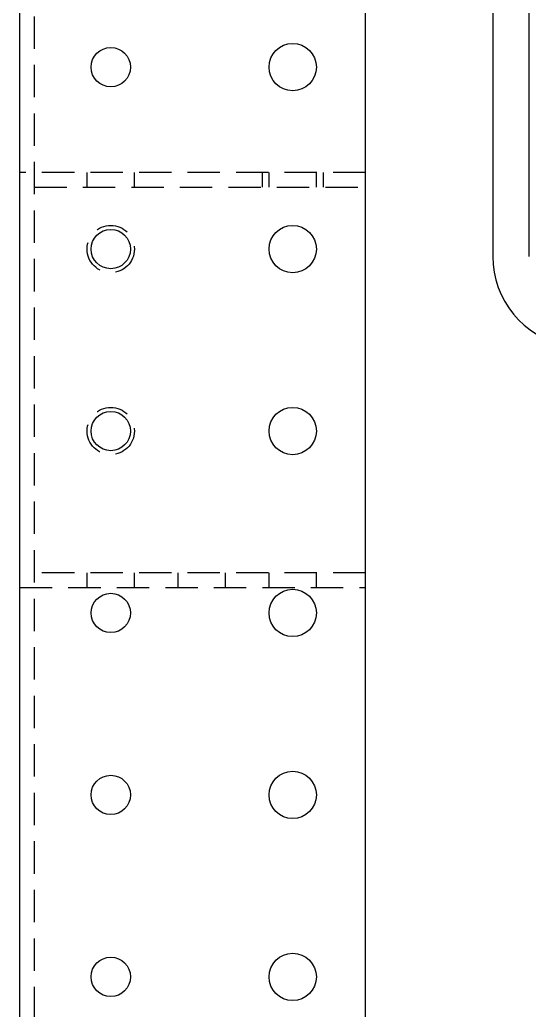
# Model space of a CAD drawing. Header units: millimetres. Extents: x -116965 to 323937, y 291661 to 566926.
# Drawn here: x -20490.9 to -20440.9, y 326050.8 to 326148 of the extents above; entities that cross this region are included whole.
import ezdxf

# ---------------------------------------------------------------- set-up
doc = ezdxf.new("R2010")
doc.units = ezdxf.units.MM
doc.linetypes.add('HIDDEN2', pattern=[4.7625, 3.175, -1.5875])
doc.layers.add('ALPHA', color=255, linetype='Continuous')
doc.layers.add('Pointille_Court', color=40, linetype='HIDDEN2', lineweight=25)

msp = doc.modelspace()

# ---------------------------------------------------------------- linework, layer by layer
at = {"layer": 'ALPHA'}
for p, q in [((-20490.94777, 325973.726614), (-20490.94777, 326795.155185)), ((-20457.019199, 325973.726614), (-20457.019199, 326795.155185)), ((-20444.519196, 326244.440895), (-20444.519195, 326124.798038)), ((-20440.947766, 326124.798038), (-20440.947768, 326244.440895))]:
    msp.add_line(p, q, dxfattribs=at)
for centre, radius in [((-20464.162056, 326143.369471), 2.321429), ((-20482.019199, 326143.369471), 1.928571), ((-20482.019199, 326125.512328), 1.928571), ((-20464.162056, 326125.512328), 2.321429), ((-20482.019199, 326107.655185), 1.928571), ((-20464.162056, 326107.655185), 2.321429), ((-20464.162056, 326089.798043), 2.321429), ((-20482.019199, 326089.798043), 1.928571), ((-20482.019199, 326071.9409), 1.928571), ((-20464.162056, 326071.9409), 2.321429), ((-20464.162056, 326054.083757), 2.321429), ((-20482.019199, 326054.083757), 1.928571)]:
    msp.add_circle(centre, radius, dxfattribs=at)
msp.add_arc((-20435.590623, 326124.798038), 8.928571, 180.00000085, 258.68351629, dxfattribs=at)
at = {"layer": 'Pointille_Court'}
for p, q in [((-20489.519199, 325973.726614), (-20489.519199, 326795.155185)), ((-20457.019199, 326133.012328), (-20490.94777, 326133.012328)), ((-20484.340627, 326131.583757), (-20484.340627, 326133.012328)), ((-20479.69777, 326131.583757), (-20479.69777, 326133.012328)), ((-20467.162056, 326133.012328), (-20467.162056, 326131.583757)), ((-20466.483484, 326131.583757), (-20466.483484, 326133.012328)), ((-20461.840627, 326131.583757), (-20461.840627, 326133.012328)), ((-20461.162056, 326133.012328), (-20461.162056, 326131.583757)), ((-20489.519199, 326131.583757), (-20457.019199, 326131.583757)), ((-20457.019199, 326093.726614), (-20489.519199, 326093.726614)), ((-20484.340627, 326092.298043), (-20484.340627, 326093.726614)), ((-20479.69777, 326092.298043), (-20479.69777, 326093.726614)), ((-20475.412056, 326092.298043), (-20475.412056, 326093.726614)), ((-20470.769199, 326092.298043), (-20470.769199, 326093.726614)), ((-20466.483484, 326092.298043), (-20466.483484, 326093.726614)), ((-20461.840627, 326092.298043), (-20461.840627, 326093.726614)), ((-20490.94777, 326092.298043), (-20457.019199, 326092.298043))]:
    msp.add_line(p, q, dxfattribs=at)
for centre in [(-20482.019199, 326125.512328), (-20482.019199, 326107.655185)]:
    msp.add_circle(centre, 2.321429, dxfattribs=at)

doc.saveas('drawing.dxf')
